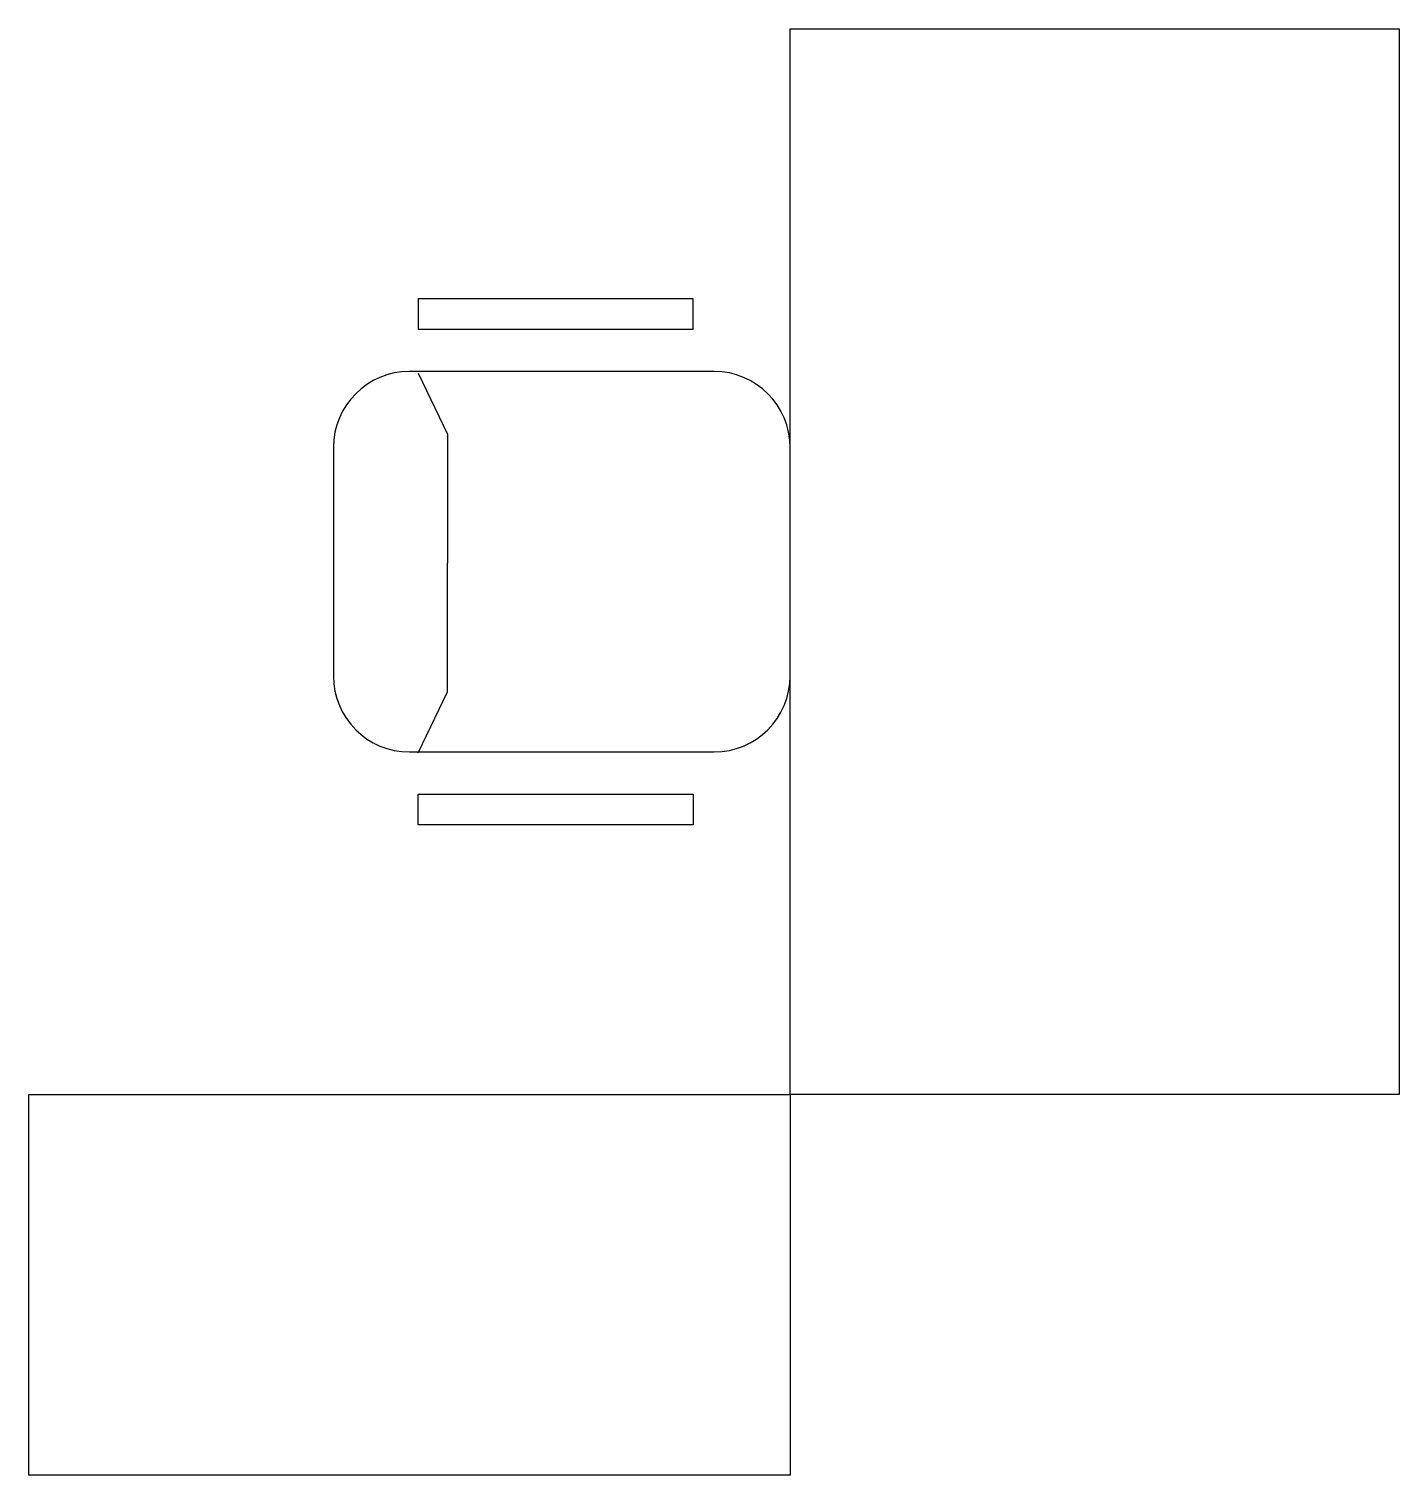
# Model space of a CAD drawing. Extents: x -1 to 0.8, y -1.2 to 0.7.
import ezdxf

# ---------------------------------------------------------------- set-up
doc = ezdxf.new("R2010")
doc.units = 0
doc.layers.get('0').update_dxf_attribs({"linetype": 'CONTINUOUS'})

# ---------------------------------------------------------------- blocks, each defined once
blk = doc.blocks.new('M-CAD5P')
for p, q in [((-0.4888, 0.3456), (-0.4888, 0.3056)), ((-0.1275, 0.3456), (-0.4888, 0.3456)), ((-0.1275, 0.3056), (-0.1275, 0.3456)), ((-0.4888, 0.3056), (-0.1275, 0.3056)), ((-0.1, 0.25), (-0.5, 0.25)), ((-0.4888, 0.2477), (-0.4503, 0.1675)), ((-0.4503, 0.1675), (-0.4503, -0.0018)), ((-0.6, 0.15), (-0.6, -0.15)), ((0, -0.15), (0, 0.15)), ((-0.4503, -0.171), (-0.4503, -0.0018)), ((-0.4888, -0.2512), (-0.4503, -0.171)), ((-0.5, -0.25), (-0.1, -0.25)), ((-0.4888, -0.3456), (-0.4888, -0.3056)), ((-0.4888, -0.3056), (-0.1275, -0.3056)), ((-0.1275, -0.3056), (-0.1275, -0.3456)), ((-0.1275, -0.3456), (-0.4888, -0.3456))]:
    blk.add_line(p, q)
for centre, start, end in [((-0.5, 0.15), 90, 180), ((-0.1, 0.15), 0, 90), ((-0.5, -0.15), 180, 270), ((-0.1, -0.15), 270, 0)]:
    blk.add_arc(centre, 0.1, start, end)

msp = doc.modelspace()

# ---------------------------------------------------------------- linework, layer by layer
at = {"color": 0}
for points in [[(0, 0.7), (0.8, 0.7), (0.8, -0.7), (0, -0.7)], [(-1, -1.2), (-1, -0.7), (0, -0.7), (0, -1.2)]]:
    msp.add_lwpolyline(points, close=True, dxfattribs=at)

# ---------------------------------------------------------------- block references
msp.add_blockref('M-CAD5P', (0, 0), dxfattribs=at)

doc.saveas('drawing.dxf')
